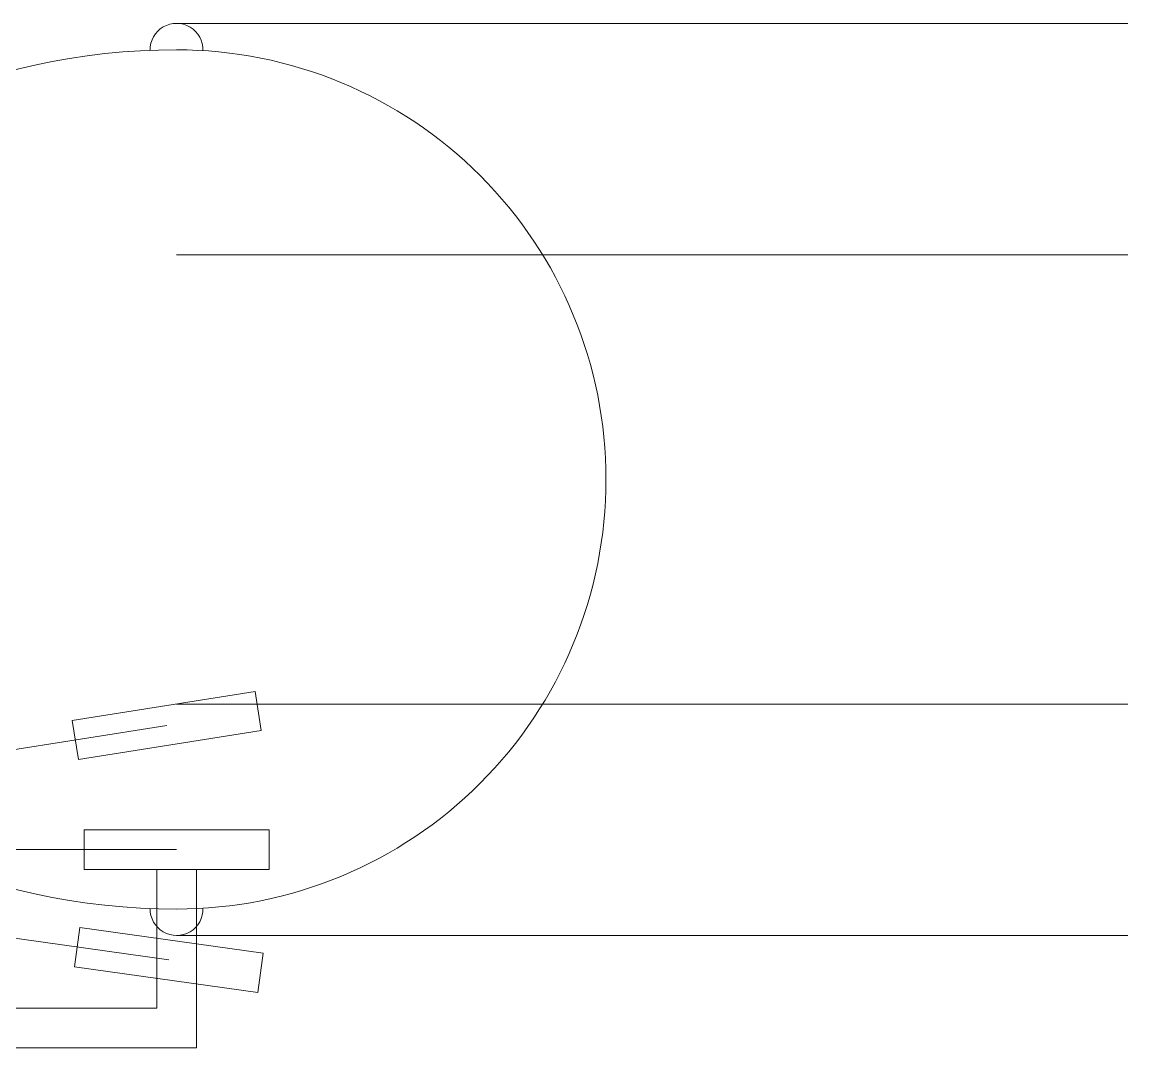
# Model space of a CAD drawing. Header units: millimetres. Extents: x -310 to 169, y -186 to 172.
# Drawn here: x -123.7 to -40, y -10.5 to 67.1 of the extents above; entities that cross this region are included whole.
import ezdxf

# ---------------------------------------------------------------- set-up
doc = ezdxf.new("R2010")
doc.units = ezdxf.units.MM
doc.header["$MEASUREMENT"] = 0
doc.layers.add('A-DETL-LWT3', color=8, linetype='Continuous', lineweight=0)
doc.layers.add('A-DETL-LWT5', color=2, linetype='Continuous', lineweight=0)
doc.layers.add('G-Anno-Nplt', color=140, linetype='Continuous', lineweight=18, plot=False)

# ---------------------------------------------------------------- blocks, each defined once
blk = doc.blocks.new('otamatone_top')
blk.add_line((22, 29.897), (22, -29.897))
blk.add_lwpolyline([(0, 15.25, -0.21635), (38, 32.5, -0.414214), (70.5, 0, -0.414214), (38, -32.5, -0.21635), (0, -15.25)], format="xyb", close=True)
for radius in [6.25, 4.25, 3.25]:
    blk.add_circle((6.25, 0), radius)
for centre, start, end in [((38, 32.5), 358.23677, 181.13509), ((38, -32.5), 178.86491, 1.76323)]:
    blk.add_arc(centre, 2, start, end)

msp = doc.modelspace()

# ---------------------------------------------------------------- linework, layer by layer
at = {"layer": 'A-DETL-LWT5'}
for p, q in [((-112, 67), (-40.005, 67)), ((-112, 49.5), (-40.005, 49.5)), ((-112, 15.5), (-40.005, 15.5)), ((-112, -2), (-40.005, -2))]:
    msp.add_line(p, q, dxfattribs=at)
for points in [[(-119.887, 14.273), (-106.06, 16.463), (-105.59, 13.5), (-119.418, 11.309), (-119.887, 14.273)], [(-119, 6), (-105, 6), (-105, 3), (-119, 3), (-119, 6)], [(-119.307, -1.391), (-105.443, -3.339), (-105.861, -6.31), (-119.725, -4.362), (-119.307, -1.391)]]:
    msp.add_lwpolyline(points, close=True, dxfattribs=at)
msp.add_lwpolyline([(-113.5, 3), (-113.5, -7.5), (-179.5, -7.5), (-179.5, -10.5), (-110.5, -10.5), (-110.5, 3)], dxfattribs=at)
at = {"layer": 'G-Anno-Nplt'}
for q in [(-112.739, 13.886), (-112, 4.5), (-112.584, -3.85)]:
    msp.add_line((-172, 4.5), q, dxfattribs=at)

# ---------------------------------------------------------------- block references
at = {"layer": 'A-DETL-LWT3'}
msp.add_blockref('otamatone_top', (-150, 32.5), dxfattribs=at)

doc.saveas('drawing.dxf')
